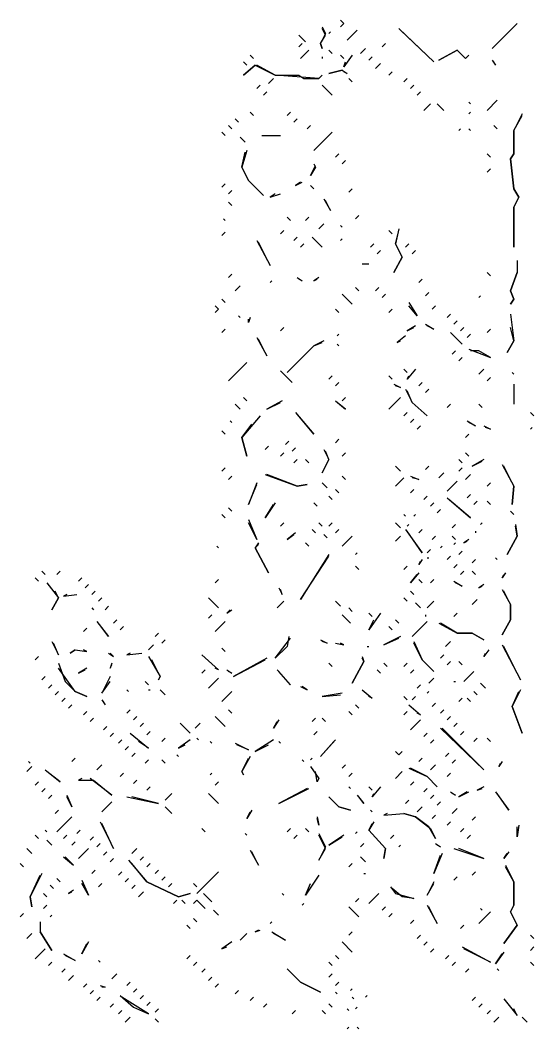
# Model space of a CAD drawing. Extents: x 1 to 2775, y -31 to 2075.
# Drawn here: x 2295.8 to 2347.2, y 1654.3 to 1755 of the extents above; entities that cross this region are included whole.
import ezdxf

# ---------------------------------------------------------------- set-up
doc = ezdxf.new("R2010")
doc.units = 0
doc.layers.add('LINEWORK', color=4, linetype='CONTINUOUS')

msp = doc.modelspace()

# ---------------------------------------------------------------- linework, layer by layer
at = {"layer": 'LINEWORK'}
for points in [[(2327.8333, 1755), (2328.1667, 1754.6667), (2327.8333, 1754.3333), (2328.1667, 1754.6667)], [(2345.5, 1754.6667), (2343, 1752.1667)], [(2326, 1754.3333), (2326.3333, 1753.6667), (2325.8333, 1752.6667), (2326, 1752.1667), (2325.8333, 1752.6667), (2326.3333, 1753.5), (2326, 1754.1667)], [(2326.8333, 1753.8333), (2326.6667, 1753.6667)], [(2329.5, 1754), (2328.5, 1753)], [(2333.6667, 1754.1667), (2337.1667, 1750.8333), (2333.8333, 1754)], [(2323.6667, 1753.5), (2324.3333, 1752.8333)], [(2324, 1752.6667), (2323.6667, 1752.3333)], [(2332.3333, 1752.6667), (2332, 1752.3333)], [(2324.6667, 1752), (2323.8333, 1751.1667)], [(2326.6667, 1752), (2327, 1751.6667)], [(2330.3333, 1752.1667), (2329.8333, 1751.6667)], [(2339.5, 1752), (2337.6667, 1751), (2339.5, 1752), (2340.3333, 1751.1667), (2340.6667, 1751.5), (2340.3333, 1751.1667)], [(2318.1667, 1750.8333), (2318.5, 1750.5)], [(2318.8333, 1751.5), (2319.1667, 1751.1667)], [(2326, 1751.3333), (2326, 1751.1667)], [(2327.8333, 1751.5), (2328.1667, 1751.1667)], [(2329, 1751.5), (2328.1667, 1750.3333), (2328.3333, 1750.8333)], [(2331, 1751.3333), (2330.6667, 1751)], [(2331.8333, 1750.6667), (2331.3333, 1750.1667)], [(2343, 1751), (2343.3333, 1750.5), (2343.1667, 1750.8333)], [(2319.3333, 1750.5), (2318.1667, 1749.5), (2319.3333, 1750.5), (2321.3333, 1749.5), (2323.6667, 1749.5), (2324.1667, 1749.1667), (2325.6667, 1749.1667), (2326, 1749.5), (2325.6667, 1749.1667), (2321.3333, 1749.5), (2319.5, 1750.5)], [(2328, 1750), (2326.6667, 1749.6667), (2328, 1750), (2328.5, 1749.6667), (2328.1667, 1749.8333)], [(2333, 1749.8333), (2332.6667, 1749.5)], [(2321.1667, 1749.1667), (2320.6667, 1748.6667)], [(2328.6667, 1749.1667), (2329, 1748.8333)], [(2334.5, 1749.1667), (2334.1667, 1748.8333)], [(2319.8333, 1748.5), (2319.5, 1748.1667)], [(2320.5, 1747.8333), (2320.1667, 1747.5)], [(2326, 1748.5), (2327, 1747.5)], [(2335.1667, 1748.5), (2334.8333, 1748.1667)], [(2335.8333, 1747.8333), (2335.5, 1747.5)], [(2336.8333, 1746.6667), (2336.1667, 1746)], [(2337.5, 1746.6667), (2338.1667, 1746)], [(2340.6667, 1746.8333), (2340.8333, 1746.6667)], [(2343.5, 1747), (2342.5, 1746)], [(2318.8333, 1745.8333), (2319.1667, 1745.5)], [(2322.8333, 1745.8333), (2322.5, 1745.5)], [(2340.8333, 1745.8333), (2340.6667, 1745.6667)], [(2346, 1745.6667), (2345.1667, 1744), (2345.1667, 1741.6667), (2344.8333, 1741.1667), (2345.1667, 1738.1667), (2345.6667, 1737.3333), (2345.1667, 1736.3333), (2345.1667, 1732.3333), (2345.1667, 1736.3333), (2345.6667, 1737.3333), (2345.1667, 1738.1667), (2344.8333, 1741.1667), (2345.1667, 1741.6667), (2345.1667, 1744), (2346, 1745.5)], [(2317.3333, 1745.1667), (2317.6667, 1744.8333)], [(2323.5, 1745.1667), (2323.1667, 1744.8333)], [(2316, 1743.8333), (2316.3333, 1743.5)], [(2316.6667, 1744.5), (2317, 1744.1667)], [(2324.8333, 1744.5), (2324.5, 1744.1667)], [(2327, 1743.8333), (2325.1667, 1742)], [(2339.8333, 1744.1667), (2339.6667, 1744)], [(2340.6667, 1744.1667), (2340.8333, 1744)], [(2343.1667, 1744.5), (2343.5, 1744.1667)], [(2317.8333, 1743.3333), (2318.3333, 1742.8333)], [(2320, 1743.5), (2321.8333, 1743.5)], [(2318.5, 1742), (2318, 1740.3333), (2318.6667, 1739), (2320.1667, 1737.5), (2318.6667, 1739), (2318, 1740.3333), (2318.3333, 1741.8333)], [(2327.6667, 1741.6667), (2327.3333, 1741.3333)], [(2342.5, 1741.6667), (2342.8333, 1741.3333)], [(2325.1667, 1740.6667), (2325.3333, 1740.3333), (2324.8333, 1739.5), (2325.3333, 1740.5)], [(2328.3333, 1741), (2328, 1740.6667)], [(2342.8333, 1740.1667), (2342.5, 1739.8333)], [(2316.3333, 1738.6667), (2316, 1738.3333)], [(2323.8333, 1738.8333), (2323.3333, 1738.5), (2324, 1738.8333)], [(2317, 1738), (2316.6667, 1737.6667)], [(2321.3333, 1737.6667), (2320.8333, 1737.3333), (2321.8333, 1737.6667)], [(2324.8333, 1738.5), (2325.1667, 1738.1667)], [(2329, 1738.1667), (2328.6667, 1737.8333)], [(2316.6667, 1736.8333), (2317, 1736.5)], [(2326.1667, 1737.1667), (2326.8333, 1736), (2326.3333, 1737)], [(2329.6667, 1735.5), (2329.3333, 1735.1667)], [(2316.1667, 1735.1667), (2316.3333, 1735)], [(2322.5, 1735.3333), (2322.8333, 1735)], [(2324.6667, 1735.3333), (2324.3333, 1735)], [(2326.1667, 1734.6667), (2325.6667, 1734.1667)], [(2327.8333, 1734.5), (2328, 1734.3333)], [(2316.3333, 1733.8333), (2316, 1733.5)], [(2322.1667, 1734), (2321.8333, 1733.6667)], [(2332.6667, 1734), (2333, 1733.6667)], [(2333.6667, 1734.1667), (2333.3333, 1732.6667), (2334, 1731.3333), (2333.1667, 1729.8333), (2334, 1731.3333), (2333.3333, 1732.6667), (2333.6667, 1734)], [(2319.5, 1733), (2320.8333, 1730.5), (2319.6667, 1732.8333)], [(2323.5, 1733.3333), (2323.1667, 1733)], [(2324.1667, 1732.6667), (2323.8333, 1732.3333)], [(2325, 1733.3333), (2326, 1732.3333)], [(2328, 1733.1667), (2327.8333, 1733)], [(2331.1667, 1732.6667), (2330.8333, 1732.3333)], [(2334.6667, 1732.6667), (2334.3333, 1732.3333)], [(2331.8333, 1732), (2331.5, 1731.6667)], [(2335.3333, 1732), (2335, 1731.6667)], [(2330, 1730.6667), (2330.6667, 1730.6667)], [(2345.5, 1731), (2345.5, 1729.8333), (2344.8333, 1728), (2345.1667, 1727.1667), (2344.8333, 1726.6667), (2345.1667, 1727.1667), (2344.8333, 1728), (2345.5, 1729.8333)], [(2317, 1729.6667), (2316.6667, 1729.3333)], [(2342.5, 1729.8333), (2342.8333, 1729.5)], [(2317.8333, 1728.5), (2317.3333, 1728)], [(2321, 1729), (2320.8333, 1728.8333)], [(2323.5, 1729.3333), (2324, 1729), (2323.6667, 1729.1667)], [(2325.6667, 1729.3333), (2325.1667, 1729), (2325.5, 1729.1667)], [(2336, 1729.1667), (2335.6667, 1728.8333)], [(2328, 1727.6667), (2329, 1726.6667)], [(2329.3333, 1728.3333), (2329.6667, 1728)], [(2331.6667, 1728.3333), (2331.3333, 1728)], [(2332.3333, 1727.6667), (2332, 1727.3333)], [(2336.6667, 1727.8333), (2336.3333, 1727.5)], [(2341.8333, 1727.5), (2341.6667, 1727.3333)], [(2315.3333, 1726.5), (2315.6667, 1726.1667), (2315.3333, 1725.8333), (2315.6667, 1726.1667)], [(2316, 1727.1667), (2316.3333, 1726.8333)], [(2334.6667, 1726.8333), (2335.5, 1725.5), (2334.6667, 1726.5)], [(2337.3333, 1726.5), (2337, 1726.1667)], [(2317.6667, 1725.5), (2317.8333, 1725.3333)], [(2327.3333, 1726.1667), (2327.6667, 1725.8333)], [(2333, 1726.1667), (2332.6667, 1725.8333)], [(2338.8333, 1725.6667), (2338.5, 1725.3333)], [(2344.8333, 1725.6667), (2345.1667, 1723), (2344.5, 1721.8333), (2345.1667, 1723), (2344.8333, 1724.3333)], [(2318.8333, 1725.3333), (2318.6667, 1724.8333), (2318.6667, 1725.1667)], [(2335.3333, 1724.5), (2334.5, 1724), (2335.1667, 1724.3333)], [(2336.3333, 1724.6667), (2337.1667, 1724.1667), (2336.5, 1724.5)], [(2339.5, 1725), (2339.1667, 1724.6667)], [(2316.3333, 1724.1667), (2316, 1723.8333)], [(2322.1667, 1724.3333), (2321.8333, 1724)], [(2327.6667, 1723.6667), (2327.5, 1723.5)], [(2334.3333, 1723.5), (2333.5, 1722.8333), (2333.8333, 1723)], [(2338.8333, 1723.8333), (2340, 1722.6667)], [(2340.1667, 1724.3333), (2339.8333, 1724)], [(2340.8333, 1723.6667), (2340.5, 1723.3333)], [(2342.8333, 1724.1667), (2342.5, 1723.8333)], [(2319.5, 1723.3333), (2320.5, 1721.5), (2319.6667, 1723.1667)], [(2326.1667, 1723), (2325.1667, 1722.5), (2322.5, 1719.8333), (2325.1667, 1722.5), (2326, 1722.8333)], [(2327.5, 1722.6667), (2327.6667, 1722.5)], [(2339.3333, 1722), (2339, 1721.6667)], [(2340.6667, 1722.1667), (2342.8333, 1721.3333), (2341.6667, 1722), (2340.8333, 1722)], [(2318.5, 1720.8333), (2316.6667, 1719)], [(2340, 1721.3333), (2339.6667, 1721)], [(2321.8333, 1720), (2323, 1718.8333)], [(2327, 1719.5), (2326.6667, 1719.1667)], [(2332.6667, 1719.5), (2333, 1719.1667)], [(2334.1667, 1720.1667), (2334.5, 1719.8333)], [(2335.3333, 1720.1667), (2334.5, 1719.1667), (2334.6667, 1719.5)], [(2342.1667, 1720.1667), (2341.6667, 1719.6667)], [(2345, 1719.8333), (2345.1667, 1719.6667)], [(2327.6667, 1718.8333), (2327.3333, 1718.5)], [(2333.1667, 1718.6667), (2333.8333, 1718.3333), (2333.3333, 1718.5)], [(2336, 1718.8333), (2335.6667, 1718.5)], [(2342.8333, 1719.3333), (2342.5, 1719)], [(2345.1667, 1718.6667), (2345.1667, 1716.6667)], [(2334.3333, 1718.1667), (2335, 1716.8333), (2336.5, 1715.5), (2335, 1716.8333), (2334.5, 1718)], [(2336.6667, 1718.1667), (2336.3333, 1717.8333)], [(2317.3333, 1716.6667), (2317.8333, 1716.1667)], [(2318.1667, 1717.3333), (2318.5, 1717)], [(2322, 1717), (2320.5, 1716.1667), (2321.8333, 1716.8333)], [(2327.3333, 1717), (2328.3333, 1716.1667), (2327.5, 1716.8333)], [(2328.3333, 1717.3333), (2328, 1717)], [(2333.8333, 1717.3333), (2332.6667, 1716.1667)], [(2338.8333, 1716.6667), (2338.5, 1716.3333)], [(2341.6667, 1716.6667), (2342, 1716.3333)], [(2319.8333, 1715.5), (2318, 1713.3333), (2318.5, 1711.5), (2318, 1713.3333), (2319, 1714.6667)], [(2323.3333, 1715.8333), (2325.1667, 1713.6667), (2323.5, 1715.6667)], [(2334.5, 1715.8333), (2334.1667, 1715.5)], [(2346.8333, 1715.8333), (2347.1667, 1715.5)], [(2316.8333, 1715), (2317, 1714.8333)], [(2335.1667, 1715.1667), (2334.8333, 1714.8333)], [(2335.8333, 1714.5), (2335.5, 1714.1667)], [(2340.5, 1715), (2341.3333, 1714.5), (2340.6667, 1714.8333)], [(2342.1667, 1714.5), (2342.8333, 1714.1667), (2342.3333, 1714.3333)], [(2316, 1714), (2316.3333, 1713.6667)], [(2340.6667, 1713.6667), (2340.3333, 1713.3333)], [(2347, 1714.3333), (2346.8333, 1714.1667)], [(2320.6667, 1712.5), (2320.3333, 1712.1667)], [(2322.6667, 1713), (2322.3333, 1712.6667)], [(2327.6667, 1713.1667), (2327.3333, 1712.8333)], [(2322.1667, 1711.8333), (2321.8333, 1711.5)], [(2323.3333, 1712.3333), (2323, 1712)], [(2326.1667, 1712.1667), (2326.6667, 1711.1667), (2326, 1709.8333), (2326.6667, 1711.1667), (2326.3333, 1712)], [(2328.3333, 1711.8333), (2328, 1711.5)], [(2340.3333, 1711.8333), (2340.6667, 1711.5)], [(2316.3333, 1710.3333), (2316, 1710)], [(2323.5, 1711.1667), (2323.1667, 1710.8333)], [(2324.3333, 1711.1667), (2324.6667, 1710.8333)], [(2333.3333, 1710.5), (2333.8333, 1710)], [(2336.6667, 1710.5), (2336.3333, 1710.1667)], [(2339.6667, 1711.1667), (2340, 1710.8333)], [(2340, 1710.3333), (2339.6667, 1710)], [(2342.1667, 1711.1667), (2341, 1710.5), (2342, 1711)], [(2344, 1710.6667), (2345.1667, 1708.5), (2345, 1706.6667), (2345.1667, 1708.5), (2344.1667, 1710.5)], [(2317, 1709.5), (2316.6667, 1709.1667)], [(2320.3333, 1709.6667), (2323.5, 1708.5), (2324.5, 1708.6667), (2323.5, 1708.5), (2320.5, 1709.6667)], [(2328, 1709.5), (2328.3333, 1709.1667)], [(2334.1667, 1709.3333), (2333.3333, 1708.5)], [(2334.8333, 1709.5), (2335.6667, 1709.1667), (2335, 1709.3333)], [(2338.1667, 1709.8333), (2337.6667, 1709.3333)], [(2340.8333, 1709.6667), (2340.3333, 1709.1667)], [(2319.5, 1708.8333), (2318.6667, 1706.6667), (2319.5, 1708.6667)], [(2326, 1708.8333), (2326.5, 1708.3333)], [(2339.5, 1709), (2338.5, 1708)], [(2342.8333, 1708.8333), (2342.5, 1708.5)], [(2326.6667, 1707.5), (2327, 1707.1667)], [(2327.3333, 1708.1667), (2327.6667, 1707.8333)], [(2335.1667, 1708.1667), (2334.8333, 1707.8333)], [(2336.5, 1707.5), (2336.1667, 1707.1667)], [(2338.5, 1707.3333), (2340.8333, 1705.3333), (2338.6667, 1707.1667)], [(2340.8333, 1707.6667), (2340.5, 1707.3333)], [(2316.6667, 1706.3333), (2317, 1706)], [(2321.3333, 1706.8333), (2320.3333, 1705.3333), (2321.1667, 1706.6667)], [(2325.1667, 1706.8333), (2325.5, 1706.5)], [(2337.1667, 1706.8333), (2336.8333, 1706.5)], [(2341.5, 1707), (2341.1667, 1706.6667)], [(2342.5, 1707), (2342.8333, 1706.6667)], [(2316, 1705.6667), (2316.3333, 1705.3333)], [(2334.1667, 1705.6667), (2334.3333, 1705.5)], [(2335.3333, 1705.6667), (2335.1667, 1705.5)], [(2337.8333, 1706.1667), (2337.5, 1705.8333)], [(2344.8333, 1706), (2345.1667, 1705.6667)], [(2318.6667, 1705.1667), (2319.5, 1703.1667), (2318.6667, 1704.8333)], [(2322.1667, 1704.8333), (2321.8333, 1704.5)], [(2325.6667, 1704.8333), (2326, 1704.5)], [(2327, 1704.8333), (2326.6667, 1704.5)], [(2333.3333, 1704.8333), (2333.8333, 1704.3333)], [(2334.6667, 1704.6667), (2334.5, 1704.5)], [(2339.3333, 1704.6667), (2339, 1704.3333)], [(2342, 1704.8333), (2341.8333, 1704.6667)], [(2345.3333, 1704.6667), (2345.5, 1703.5), (2344.5, 1701.6667), (2345.5, 1703.5), (2345.3333, 1704.5)], [(2323.3333, 1703.8333), (2322.5, 1703.1667), (2323.1667, 1703.6667)], [(2325, 1704.1667), (2325.3333, 1703.8333)], [(2326.1667, 1703.6667), (2326.5, 1703.3333)], [(2327.6667, 1704.1667), (2327.3333, 1703.8333)], [(2329, 1703.5), (2328, 1702.5)], [(2333.8333, 1703.5), (2333.3333, 1703)], [(2334.3333, 1704.1667), (2336, 1701.8333), (2334.5, 1704)], [(2336, 1704.1667), (2335.6667, 1703.8333)], [(2337.3333, 1703.5), (2337, 1703.1667)], [(2339, 1703.5), (2339.3333, 1703.1667)], [(2341.3333, 1704), (2341.3333, 1703.8333)], [(2315.5, 1702.5), (2315.6667, 1702.3333)], [(2319.6667, 1702.8333), (2319.3333, 1702.3333), (2320.6667, 1699.8333), (2319.3333, 1702.3333), (2319.6667, 1702.6667)], [(2324.3333, 1702.8333), (2324.6667, 1702.5)], [(2338, 1702.5), (2337.8333, 1702.3333)], [(2339.3333, 1702.8333), (2339.1667, 1702.6667)], [(2340.6667, 1703.1667), (2340.1667, 1702.8333), (2340.5, 1703)], [(2326.6667, 1701.6667), (2323.8333, 1697.1667), (2326.6667, 1701.5)], [(2329.5, 1701.8333), (2329.3333, 1701.6667)], [(2336.8333, 1702.1667), (2336.5, 1701.8333)], [(2336.5, 1701.3333), (2336.6667, 1701.3333)], [(2338.8333, 1701.5), (2338.5, 1701.1667)], [(2340, 1702), (2339.6667, 1701.6667)], [(2343.3333, 1701.3333), (2343.5, 1701.1667)], [(2329.3333, 1700.5), (2329.6667, 1700.1667)], [(2334.5, 1700.5), (2334.1667, 1700.1667)], [(2336, 1701.1667), (2335.6667, 1700.6667), (2335.8333, 1701)], [(2339.5, 1700.6667), (2339.1667, 1700.3333)], [(2341.3333, 1701.1667), (2341, 1700.8333)], [(2297.3333, 1699.3333), (2297.6667, 1699)], [(2298, 1700), (2298.3333, 1699.6667)], [(2299.8333, 1700), (2299.5, 1699.6667)], [(2302, 1699.3333), (2301.6667, 1699)], [(2335.6667, 1699.8333), (2334.8333, 1698.8333), (2335.5, 1699.6667)], [(2340.1667, 1700), (2339.8333, 1699.6667)], [(2341, 1700), (2341.3333, 1699.6667)], [(2344.3333, 1699.8333), (2344, 1699.3333), (2344.1667, 1699.6667)], [(2298.5, 1698.8333), (2299.6667, 1697.3333), (2299, 1696.1667), (2299.6667, 1697.3333), (2299.3333, 1698)], [(2302.6667, 1698.6667), (2302.3333, 1698.3333)], [(2315.6667, 1699.1667), (2315.3333, 1698.8333)], [(2321.6667, 1698.3333), (2322, 1697.6667), (2321.8333, 1698.1667)], [(2335.6667, 1699.1667), (2336, 1698.8333)], [(2337.1667, 1699.1667), (2336.8333, 1698.8333)], [(2339.1667, 1699), (2340, 1698.5), (2339.3333, 1698.8333)], [(2342.1667, 1698.6667), (2341.6667, 1698.3333), (2342, 1698.5)], [(2300.5, 1697.6667), (2300.1667, 1697.5), (2301.5, 1697.6667)], [(2303.3333, 1698), (2303, 1697.6667)], [(2304, 1697.3333), (2303.6667, 1697)], [(2314.6667, 1697.3333), (2315.6667, 1696.3333)], [(2334.1667, 1697.3333), (2334.5, 1697)], [(2334.8333, 1698), (2335.1667, 1697.6667)], [(2344, 1698.1667), (2344.8333, 1696.6667), (2344.8333, 1695.1667), (2344, 1693.6667), (2344.8333, 1695.1667), (2344.8333, 1696.6667), (2344.1667, 1698)], [(2303, 1696.3333), (2303.1667, 1696.1667)], [(2304.6667, 1696.5), (2304.3333, 1696.1667)], [(2322.1667, 1697), (2321.5, 1696.3333)], [(2327.3333, 1697), (2327.8333, 1696.5)], [(2328.6667, 1696.3333), (2329, 1696)], [(2335.3333, 1696.8333), (2335.8333, 1696.3333)], [(2337.1667, 1697), (2336.5, 1696.3333)], [(2341.5, 1697.1667), (2341, 1696.6667)], [(2315, 1695.6667), (2314.6667, 1695.3333)], [(2316.8333, 1696.1667), (2316.5, 1695.8333), (2317, 1696.1667)], [(2328, 1695.6667), (2328.8333, 1694.8333)], [(2331.8333, 1695.8333), (2330.6667, 1694.1667), (2331.1667, 1695.1667)], [(2330.6667, 1695.8333), (2331, 1695.5)], [(2336.3333, 1695.6667), (2336.3333, 1695.5)], [(2339.5, 1695.8333), (2339.1667, 1695.5)], [(2302.5, 1694.3333), (2302.1667, 1694)], [(2303.5, 1695), (2304.6667, 1693.5), (2303.6667, 1694.8333)], [(2305.5, 1695.1667), (2305.1667, 1694.8333)], [(2306.1667, 1694.5), (2305.8333, 1694.1667)], [(2316.3333, 1695), (2315.3333, 1694)], [(2332.6667, 1694.5), (2333, 1694.1667)], [(2333.3333, 1695.1667), (2333.6667, 1694.8333)], [(2336.5, 1695), (2335, 1693.5)], [(2337.6667, 1694.8333), (2339.5, 1693.8333), (2341, 1693.8333), (2342.1667, 1693.1667), (2341, 1693.8333), (2339.5, 1693.8333), (2337.8333, 1694.8333)], [(2309.6667, 1693.8333), (2309.3333, 1693.5)], [(2322.6667, 1693.5), (2322.5, 1692.5), (2321.3333, 1691.3333), (2322.8333, 1693.3333)], [(2333.8333, 1693.5), (2332.1667, 1692.6667), (2333.6667, 1693.3333)], [(2299, 1693), (2299.6667, 1691.6667), (2299.1667, 1692.8333)], [(2309.1667, 1692.6667), (2308.6667, 1692.1667)], [(2310.3333, 1693.1667), (2310, 1692.8333)], [(2316, 1692.3333), (2316.3333, 1692)], [(2325.8333, 1693.1667), (2326.5, 1692.8333), (2326, 1693)], [(2327.3333, 1692.8333), (2328.1667, 1692.6667), (2327.8333, 1692.8333)], [(2330.5, 1692.5), (2330.6667, 1692.5)], [(2335.1667, 1693), (2336, 1691.1667), (2337.1667, 1690), (2336, 1691.1667), (2335.1667, 1692.8333)], [(2338.8333, 1693), (2338.3333, 1692.5)], [(2344, 1692.6667), (2345.8333, 1689.1667), (2344.1667, 1692.5)], [(2297.6667, 1691.5), (2297.3333, 1691.1667)], [(2301.3333, 1692.1667), (2300.8333, 1691.8333), (2301.3333, 1692.1667), (2302.5, 1692), (2302.1667, 1692.1667)], [(2304.6667, 1691.8333), (2305.1667, 1691.5), (2304.8333, 1691.8333)], [(2306.8333, 1691.8333), (2306.5, 1691.6667), (2308, 1691.8333)], [(2308.6667, 1691.5), (2309.8333, 1689.5), (2309.6667, 1689.1667), (2309.8333, 1689.5), (2309, 1691.1667)], [(2314, 1691.6667), (2315.6667, 1690.1667), (2315.3333, 1690.3333)], [(2320.5, 1691.3333), (2317.1667, 1689.5), (2320.3333, 1691.1667)], [(2330, 1691.5), (2330.1667, 1691), (2329, 1688.8333), (2330.1667, 1691), (2330, 1691.3333)], [(2338.1667, 1691.6667), (2337.8333, 1691.3333)], [(2342.6667, 1692.1667), (2342.1667, 1691.5), (2342.3333, 1691.8333)], [(2299.6667, 1690.8333), (2300.3333, 1689), (2301.3333, 1688), (2302.5, 1687.5), (2301.3333, 1688), (2299.6667, 1690.3333)], [(2302.5, 1690.3333), (2301.6667, 1689.8333), (2302.3333, 1690.1667)], [(2305, 1690.8333), (2304.8333, 1690.3333), (2305, 1690.6667)], [(2326.6667, 1690.8333), (2327, 1690.5)], [(2332.1667, 1690.8333), (2332.5, 1690.5)], [(2334.5, 1690.8333), (2334.1667, 1690.5)], [(2338.8333, 1691), (2338.5, 1690.6667)], [(2339.6667, 1691), (2340, 1690.6667)], [(2298.3333, 1689.5), (2298, 1689.1667)], [(2304.8333, 1689.5), (2304, 1687.8333), (2304.8333, 1689)], [(2314.3333, 1690.1667), (2314, 1689.8333)], [(2315.6667, 1689.3333), (2314.6667, 1688.3333)], [(2316.5, 1690.1667), (2317, 1689.8333), (2316.6667, 1690)], [(2321.5, 1690.1667), (2322.8333, 1688.6667), (2321.6667, 1690)], [(2331.5, 1690.1667), (2331.8333, 1689.8333)], [(2335.1667, 1690.1667), (2334.8333, 1689.8333)], [(2337.1667, 1689.3333), (2336.6667, 1688.8333)], [(2341.1667, 1690), (2340.1667, 1689), (2341, 1689.8333)], [(2299, 1688.6667), (2298.6667, 1688.3333)], [(2308.3333, 1689), (2308.6667, 1688.6667)], [(2323.8333, 1688.5), (2324.5, 1688.1667), (2324, 1688.5)], [(2335.8333, 1688.6667), (2335.5, 1688.3333)], [(2339.1667, 1689), (2339.3333, 1689)], [(2341.8333, 1688.8333), (2342.3333, 1688.3333)], [(2299.6667, 1688), (2299.3333, 1687.6667)], [(2300.3333, 1687.3333), (2300, 1687)], [(2306.5, 1688.1667), (2306.6667, 1688)], [(2308.6667, 1688.1667), (2308.8333, 1688.1667)], [(2309.8333, 1688.1667), (2310.3333, 1687.6667)], [(2317, 1688), (2316, 1687)], [(2328, 1687.8333), (2326, 1687.5), (2327.8333, 1687.6667)], [(2330, 1688.1667), (2331, 1687.3333), (2330.6667, 1687.5)], [(2334.1667, 1687.5), (2334.5, 1687.1667)], [(2335.3333, 1687.5), (2335, 1687.1667)], [(2336.6667, 1688), (2336.5, 1687.8333)], [(2340, 1687.3333), (2339.6667, 1687)], [(2340.5, 1687.3333), (2340.8333, 1687)], [(2341.1667, 1688), (2341.5, 1687.6667)], [(2345.8333, 1688.1667), (2345, 1686.5), (2346, 1683.8333), (2345, 1686.5), (2345.6667, 1688)], [(2301, 1686.6667), (2300.6667, 1686.3333)], [(2304, 1687.1667), (2304.3333, 1686.6667), (2304.1667, 1687)], [(2329.3333, 1686.6667), (2329.6667, 1686.3333)], [(2334.6667, 1686.6667), (2335.8333, 1685.6667), (2335.5, 1685.8333)], [(2337.3333, 1686.8333), (2337, 1686.5)], [(2302.5, 1686), (2302.1667, 1685.6667)], [(2303.1667, 1685.3333), (2302.8333, 1685)], [(2306.8333, 1686.1667), (2306.5, 1685.8333)], [(2307.5, 1685.5), (2307.1667, 1685.1667)], [(2315.3333, 1685.5), (2316.3333, 1684.5)], [(2316.6667, 1686.1667), (2317, 1685.8333)], [(2321.6667, 1685.1667), (2321.1667, 1684.3333), (2321.5, 1685)], [(2325.3333, 1685.3333), (2325, 1685)], [(2326, 1685.3333), (2326.3333, 1685)], [(2328.6667, 1686), (2329, 1685.6667)], [(2334.5, 1686), (2334.1667, 1685.6667)], [(2335.8333, 1685.1667), (2334.8333, 1684.1667)], [(2338.1667, 1686.1667), (2337.8333, 1685.8333)], [(2338.8333, 1685.5), (2338.5, 1685.1667)], [(2304.5, 1684.5), (2304.1667, 1684.1667)], [(2308.1667, 1684.8333), (2307.8333, 1684.5)], [(2311.8333, 1684.8333), (2312.8333, 1683.8333)], [(2313.8333, 1684.8333), (2313.3333, 1684.3333)], [(2337.8333, 1684.3333), (2342.1667, 1680.1667), (2338, 1684.3333)], [(2339.5, 1684.8333), (2339.1667, 1684.5)], [(2305.1667, 1683.8333), (2304.8333, 1683.5)], [(2306, 1683.1667), (2305.6667, 1682.8333)], [(2306.8333, 1683.8333), (2308.6667, 1682.3333), (2307.6667, 1683)], [(2308.8333, 1684), (2308.5, 1683.6667)], [(2310.3333, 1683.3333), (2310, 1683)], [(2312.8333, 1683.1667), (2311.6667, 1682.3333), (2312.3333, 1682.6667)], [(2313.5, 1683.3333), (2313.6667, 1683.1667)], [(2321.1667, 1683.1667), (2319.3333, 1682), (2320.6667, 1682.6667)], [(2325.5, 1684), (2325.1667, 1683.6667)], [(2327.3333, 1683.1667), (2325.8333, 1681.5), (2327.1667, 1683)], [(2336.5, 1683.8333), (2336.1667, 1683.5)], [(2337.1667, 1683.1667), (2336.8333, 1682.8333)], [(2340.1667, 1684), (2339.8333, 1683.6667)], [(2341.5, 1683.3333), (2341.1667, 1683)], [(2342.5, 1683.3333), (2342.8333, 1683)], [(2306.6667, 1682.5), (2306.3333, 1682.1667)], [(2314.8333, 1683), (2315, 1682.8333)], [(2317.3333, 1682.8333), (2318.6667, 1682.1667), (2317.5, 1682.6667)], [(2321.6667, 1683), (2321.8333, 1682.8333)], [(2301.3333, 1681.3333), (2301, 1681)], [(2307.3333, 1681.8333), (2307, 1681.5)], [(2308.6667, 1681.1667), (2308.3333, 1680.8333)], [(2310, 1681.1667), (2310.3333, 1680.8333)], [(2311.5, 1681.6667), (2311.6667, 1681.5)], [(2318.8333, 1681.5), (2318, 1680), (2318.1667, 1679.6667), (2318, 1680), (2318.6667, 1681.3333)], [(2324, 1681.1667), (2324.1667, 1681)], [(2325, 1681.3333), (2324.8333, 1681.1667)], [(2333.3333, 1682), (2333.6667, 1681.6667), (2334, 1682), (2333.6667, 1681.6667)], [(2336, 1681.3333), (2335.6667, 1681)], [(2338.6667, 1681.8333), (2338.3333, 1681.5)], [(2339.3333, 1681.1667), (2339, 1680.8333)], [(2297, 1680.5), (2296.5, 1680)], [(2296.6667, 1681), (2296.8333, 1680.8333)], [(2298.3333, 1680.1667), (2299.8333, 1679), (2298.5, 1680)], [(2304, 1680.6667), (2303.5, 1680.1667)], [(2324.8333, 1680.5), (2325.6667, 1679.3333), (2325.5, 1679), (2325.3333, 1680)], [(2328.3333, 1680.6667), (2328, 1680.3333)], [(2334.6667, 1680.3333), (2336.5, 1679.5), (2337.5, 1678.5), (2336.5, 1679.5), (2334.8333, 1680.3333)], [(2337.3333, 1680.6667), (2336.8333, 1680.1667)], [(2344, 1681), (2343.6667, 1680.5), (2343.8333, 1680.8333)], [(2302, 1679.3333), (2301.6667, 1679.1667), (2303.1667, 1679.1667), (2305, 1677.6667), (2302.8333, 1679.3333)], [(2306.1667, 1679.8333), (2305.8333, 1679.5)], [(2307.5, 1679.1667), (2307.1667, 1678.8333)], [(2315, 1679.8333), (2314.8333, 1679.6667)], [(2329, 1679.8333), (2328.6667, 1679.5)], [(2334, 1680), (2333.3333, 1679.3333)], [(2338.8333, 1679.8333), (2338.5, 1679.5)], [(2297.6667, 1679), (2297.3333, 1678.6667)], [(2298.3333, 1678.3333), (2298, 1678)], [(2308.8333, 1678.5), (2308.5, 1678.1667)], [(2315.6667, 1679), (2315.3333, 1678.6667)], [(2324.5, 1678.3333), (2321.6667, 1676.8333), (2324.6667, 1678.3333)], [(2328.6667, 1678.5), (2328.8333, 1678.3333)], [(2330.6667, 1678.5), (2331, 1678.1667)], [(2331.8333, 1678.5), (2331, 1677.5), (2331.1667, 1677.8333)], [(2335.1667, 1679), (2334.8333, 1678.6667)], [(2336.5, 1678.3333), (2336.1667, 1678)], [(2342.1667, 1678.5), (2341.5, 1678.1667), (2342, 1678.3333)], [(2299, 1677.6667), (2298.6667, 1677.3333)], [(2300.5, 1677.6667), (2301, 1676.5), (2300.5, 1677.5)], [(2306.5, 1677.5), (2309.6667, 1676.8333), (2307, 1677.5)], [(2311, 1677.8333), (2310.3333, 1677.1667)], [(2314.6667, 1677.8333), (2315.6667, 1676.8333)], [(2326.6667, 1677.5), (2327.6667, 1676.5), (2328.8333, 1676.1667), (2327.6667, 1676.5)], [(2329.5, 1677.6667), (2330.1667, 1676.8333), (2329.6667, 1677.5)], [(2334.6667, 1677.1667), (2334.3333, 1676.8333)], [(2337.1667, 1677.6667), (2336.8333, 1677.3333)], [(2338.8333, 1678), (2339.3333, 1677.6667), (2339, 1677.8333)], [(2340.5, 1678), (2339.6667, 1677.5), (2340.6667, 1678)], [(2343.3333, 1678), (2344.6667, 1676.1667), (2343.5, 1677.8333)], [(2299.6667, 1676.1667), (2299.3333, 1675.8333)], [(2305, 1677), (2304, 1676)], [(2310.3333, 1676.5), (2311, 1675.8333)], [(2319, 1676.1667), (2318.5, 1675.3333), (2318.8333, 1676)], [(2330.8333, 1676.1667), (2331, 1676)], [(2336, 1676.5), (2335.5, 1676)], [(2337.8333, 1677), (2337.5, 1676.6667)], [(2339.5, 1676.3333), (2339, 1675.8333)], [(2301, 1675.5), (2299.5, 1674)], [(2325.5, 1675.5), (2325.6667, 1674.6667), (2325.5, 1675.3333)], [(2332.5, 1675.8333), (2332.1667, 1675.6667), (2334.1667, 1675.8333), (2335.3333, 1675.5), (2336.8333, 1674.3333), (2337.3333, 1673.3333), (2336.6667, 1674.5), (2335.3333, 1675.5), (2334.1667, 1675.8333)], [(2337.3333, 1675.6667), (2337, 1675.3333)], [(2341.3333, 1675.5), (2341, 1675.1667)], [(2298.3333, 1674.1667), (2298.5, 1674)], [(2301.8333, 1674.1667), (2301.5, 1673.8333)], [(2303.8333, 1675), (2305.1667, 1672.3333), (2304, 1674.8333)], [(2314, 1674.3333), (2314.3333, 1674)], [(2322.8333, 1674.3333), (2322.5, 1674)], [(2324.3333, 1674.3333), (2324.6667, 1674)], [(2331.1667, 1675), (2330.6667, 1674.1667), (2332.3333, 1672.3333), (2332.1667, 1671.3333), (2332.3333, 1672.3333), (2330.6667, 1674.1667), (2331, 1674.8333)], [(2338.8333, 1675), (2338.5, 1674.6667)], [(2340.1667, 1674.3333), (2339.8333, 1674)], [(2345.6667, 1674.6667), (2345.5, 1673.5), (2345.5, 1674.5)], [(2297.3333, 1673.6667), (2297.6667, 1673.3333)], [(2298.5, 1673.1667), (2299, 1672.6667)], [(2300.5, 1673.6667), (2300.1667, 1673.3333)], [(2303.1667, 1673.5), (2302.8333, 1673.1667)], [(2318.3333, 1673.8333), (2318.5, 1673.6667)], [(2323.5, 1673.6667), (2323.1667, 1673.3333)], [(2325.6667, 1673.8333), (2326.3333, 1672.5), (2325.6667, 1671.1667), (2326.3333, 1672.3333), (2325.6667, 1673.6667)], [(2328.1667, 1673.6667), (2326.6667, 1672.6667), (2328, 1673.5)], [(2329.5, 1674), (2329.3333, 1673.8333)], [(2333.1667, 1673.6667), (2332.8333, 1673.3333)], [(2340.8333, 1673.6667), (2340.5, 1673.3333)], [(2296.5, 1672.3333), (2297, 1671.8333)], [(2301.3333, 1673), (2301, 1672.6667)], [(2302.6667, 1672.3333), (2301.6667, 1671.3333)], [(2303.8333, 1672.8333), (2303.5, 1672.5)], [(2307.5, 1672.3333), (2307, 1671.8333)], [(2318.8333, 1672.1667), (2319.6667, 1670.6667), (2319, 1672)], [(2330.1667, 1672.8333), (2329.8333, 1672.5)], [(2333.8333, 1672.6667), (2333.6667, 1672.5)], [(2337.3333, 1672.8333), (2337.8333, 1672.5), (2337.5, 1672.6667)], [(2339.1667, 1672.3333), (2342.1667, 1671.3333), (2339.6667, 1672.3333)], [(2300.1667, 1671.5), (2301.1667, 1670.6667), (2300.3333, 1671.5)], [(2304.5, 1672), (2304.1667, 1671.6667)], [(2305.1667, 1671.3333), (2304.8333, 1671)], [(2306.6667, 1671.1667), (2308.5, 1669), (2311.6667, 1667.5), (2312.8333, 1667.8333), (2311.6667, 1667.5), (2308.5, 1669), (2307, 1670.8333)], [(2308.1667, 1671.5), (2307.8333, 1671.1667)], [(2329.8333, 1671.5), (2330.3333, 1671)], [(2338, 1671.8333), (2337.1667, 1669.8333), (2337.8333, 1671.6667)], [(2344.6667, 1672), (2344.1667, 1671.3333), (2344.5, 1671.8333)], [(2295.8333, 1670.8333), (2296.1667, 1670.5)], [(2303.3333, 1670.1667), (2303, 1669.8333)], [(2308.8333, 1670.8333), (2308.5, 1670.5)], [(2309.6667, 1670.1667), (2309.3333, 1669.8333)], [(2329, 1670.8333), (2328.6667, 1670.5)], [(2344.3333, 1670.6667), (2345.1667, 1669), (2345.1667, 1666.6667), (2344.8333, 1666), (2345.5, 1664.6667), (2344.1667, 1662.8333), (2345.5, 1664.6667), (2344.8333, 1666), (2345.1667, 1666.6667), (2345.1667, 1669), (2344.3333, 1670.5)], [(2298, 1669.8333), (2296.8333, 1667.5), (2297, 1666.5), (2296.8333, 1667.5), (2297.8333, 1669.6667)], [(2299.5, 1669.3333), (2299.8333, 1669)], [(2302, 1669.1667), (2302.6667, 1667.6667), (2302, 1668.8333)], [(2306, 1670), (2305.6667, 1669.6667)], [(2306.6667, 1669.3333), (2306.3333, 1669)], [(2310.3333, 1669.5), (2310, 1669.1667)], [(2315.6667, 1670), (2313.5, 1667.8333)], [(2325.6667, 1669.6667), (2324.3333, 1667.6667), (2324.8333, 1668.8333)], [(2330.1667, 1669.8333), (2330.3333, 1669.8333)], [(2339.5, 1669.5), (2339.1667, 1669.1667)], [(2341.3333, 1670), (2341, 1669.6667)], [(2298.8333, 1668.6667), (2299.1667, 1668.3333)], [(2301.1667, 1668.1667), (2300.6667, 1667.8333), (2301, 1668)], [(2304, 1668.8333), (2303.6667, 1668.5)], [(2307.3333, 1668.6667), (2307, 1668.3333)], [(2311, 1668.8333), (2310.6667, 1668.5)], [(2313.1667, 1668.8333), (2313.5, 1668.5)], [(2332.8333, 1668.5), (2333.3333, 1667.8333), (2335.1667, 1667.3333), (2334, 1667.5), (2333, 1668.3333)], [(2337.1667, 1669), (2336.5, 1667.6667), (2337.1667, 1668.8333)], [(2298.1667, 1667.8333), (2298.5, 1667.5)], [(2308.1667, 1668), (2307.6667, 1667.5)], [(2311.5, 1667.1667), (2311.1667, 1666.8333)], [(2312, 1667.1667), (2312.3333, 1666.8333)], [(2313.5, 1667.1667), (2313.1667, 1666.8333), (2313.5, 1667.1667), (2314.3333, 1666.3333)], [(2314.1667, 1667.8333), (2315, 1667)], [(2322, 1667.8333), (2322.1667, 1667.6667)], [(2329.6667, 1667.3333), (2329.3333, 1667)], [(2331.6667, 1667.8333), (2330.6667, 1666.8333)], [(2298.5, 1666.6667), (2298.1667, 1666.3333)], [(2315.1667, 1666.1667), (2315.6667, 1665.6667)], [(2324.1667, 1666.8333), (2324, 1666.6667)], [(2328.6667, 1666.5), (2329.6667, 1665.5)], [(2332.3333, 1666.5), (2332, 1666.1667)], [(2336.5, 1666.6667), (2337.5, 1664.8333), (2336.6667, 1666.5)], [(2341.8333, 1666.3333), (2342, 1666.1667)], [(2296.1667, 1665.8333), (2295.8333, 1665.5)], [(2299, 1665.6667), (2298.8333, 1665.5)], [(2313.1667, 1665.3333), (2313.5, 1665)], [(2333, 1665.8333), (2332.6667, 1665.5)], [(2335.1667, 1665.1667), (2334.8333, 1664.8333)], [(2342.8333, 1666), (2341.6667, 1664.8333)], [(2297.8333, 1665), (2297.8333, 1664), (2299, 1662.1667), (2297.8333, 1664)], [(2312.5, 1664.6667), (2312.8333, 1664.3333)], [(2319.6667, 1664.1667), (2319.3333, 1664), (2319.8333, 1664.1667)], [(2321, 1665), (2320.8333, 1664.8333)], [(2340.1667, 1664.6667), (2339.8333, 1664.3333)], [(2297, 1663.8333), (2296.5, 1663.3333)], [(2318.5, 1663.8333), (2317.8333, 1663.1667)], [(2321, 1664), (2322.3333, 1663.1667), (2321.1667, 1663.8333)], [(2329, 1664), (2328.6667, 1663.6667)], [(2335.8333, 1663.6667), (2335.5, 1663.3333)], [(2346.8333, 1663.6667), (2347.1667, 1663.3333)], [(2298.3333, 1662.3333), (2297.3333, 1661.3333)], [(2302.6667, 1663), (2302, 1661.8333), (2302.5, 1662.8333)], [(2317, 1663), (2316, 1662.3333), (2316.5, 1662.5)], [(2328, 1663), (2329, 1662)], [(2336.5, 1663), (2336.1667, 1662.6667)], [(2337.1667, 1662.3333), (2336.8333, 1662)], [(2340, 1662.5), (2342.8333, 1661), (2340.1667, 1662.3333)], [(2347.1667, 1662.5), (2346.8333, 1662.1667)], [(2300.1667, 1661.8333), (2301.3333, 1661.1667), (2300.3333, 1661.6667)], [(2303.6667, 1661.1667), (2303.8333, 1661)], [(2312.8333, 1661.6667), (2312.5, 1661.3333)], [(2327.3333, 1661.6667), (2327.6667, 1661.3333)], [(2338.6667, 1661.6667), (2338.3333, 1661.3333)], [(2344.1667, 1662), (2343.3333, 1660.8333), (2344, 1661.8333)], [(2299, 1661), (2298.6667, 1660.6667)], [(2300.3333, 1660.3333), (2300, 1660)], [(2313.5, 1661), (2313.1667, 1660.6667)], [(2314.3333, 1660.3333), (2314, 1660)], [(2322.5, 1660.3333), (2323.8333, 1659), (2325.8333, 1658), (2323.8333, 1659)], [(2326.6667, 1661), (2327, 1660.6667)], [(2339.3333, 1661), (2339, 1660.6667)], [(2340.6667, 1660.3333), (2340.3333, 1660)], [(2343.5, 1660.3333), (2343.6667, 1660.1667)], [(2346.8333, 1661), (2347.1667, 1660.6667)], [(2301.1667, 1659.6667), (2300.6667, 1659.1667)], [(2305.5, 1659.8333), (2305, 1659.3333)], [(2306.8333, 1659), (2306.5, 1658.6667)], [(2315, 1659.5), (2314.6667, 1659.1667)], [(2327, 1659.8333), (2326.6667, 1659.5)], [(2327.6667, 1659), (2327.3333, 1658.6667)], [(2302.5, 1658.8333), (2302.1667, 1658.5)], [(2303.1667, 1658.1667), (2302.8333, 1657.8333)], [(2303.8333, 1658.6667), (2304.3333, 1658.5), (2304, 1658.5)], [(2307.5, 1658.3333), (2307.1667, 1658)], [(2315.6667, 1658.8333), (2315.3333, 1658.5)], [(2317.6667, 1658.1667), (2317.3333, 1657.8333)], [(2327.3333, 1658), (2327.5, 1657.8333)], [(2329, 1658.3333), (2328.8333, 1658.1667)], [(2303.8333, 1657.5), (2303.5, 1657.1667)], [(2305.8333, 1657.6667), (2307.1667, 1656.5), (2308.6667, 1655.8333), (2306, 1657.5)], [(2308.1667, 1657.6667), (2307.8333, 1657.3333)], [(2308.8333, 1657), (2308.5, 1656.6667)], [(2319.1667, 1657.5), (2318.8333, 1657.1667)], [(2329, 1657.5), (2329.1667, 1657.3333)], [(2330.5, 1657.6667), (2330.3333, 1657.5)], [(2341.3333, 1657.5), (2341, 1657.1667)], [(2344.1667, 1657.3333), (2345.5, 1655.6667), (2345.1667, 1656.3333)], [(2305.1667, 1656.8333), (2304.8333, 1656.5)], [(2306, 1656.1667), (2305.6667, 1655.8333)], [(2309.6667, 1656.3333), (2309.3333, 1656)], [(2320.5, 1656.8333), (2320.1667, 1656.5)], [(2323.3333, 1656.1667), (2323, 1655.8333)], [(2326, 1656.1667), (2326.3333, 1655.8333)], [(2326.6667, 1656.8333), (2327, 1656.5)], [(2328.5, 1656.3333), (2328.6667, 1656.1667)], [(2329.5, 1656.5), (2329.3333, 1656.3333)], [(2342, 1656.8333), (2341.6667, 1656.5)], [(2342.8333, 1656.1667), (2342.5, 1655.8333)], [(2306.8333, 1655.5), (2306.3333, 1655)], [(2309.3333, 1655.3333), (2309.6667, 1655)], [(2343.6667, 1655.5), (2343.1667, 1655)], [(2346, 1655.5), (2346.5, 1655)], [(2328.6667, 1654.5), (2328.5, 1654.3333)], [(2329.5, 1654.5), (2329.6667, 1654.3333)]]:
    msp.add_lwpolyline(points, dxfattribs=at)

doc.saveas('drawing.dxf')
